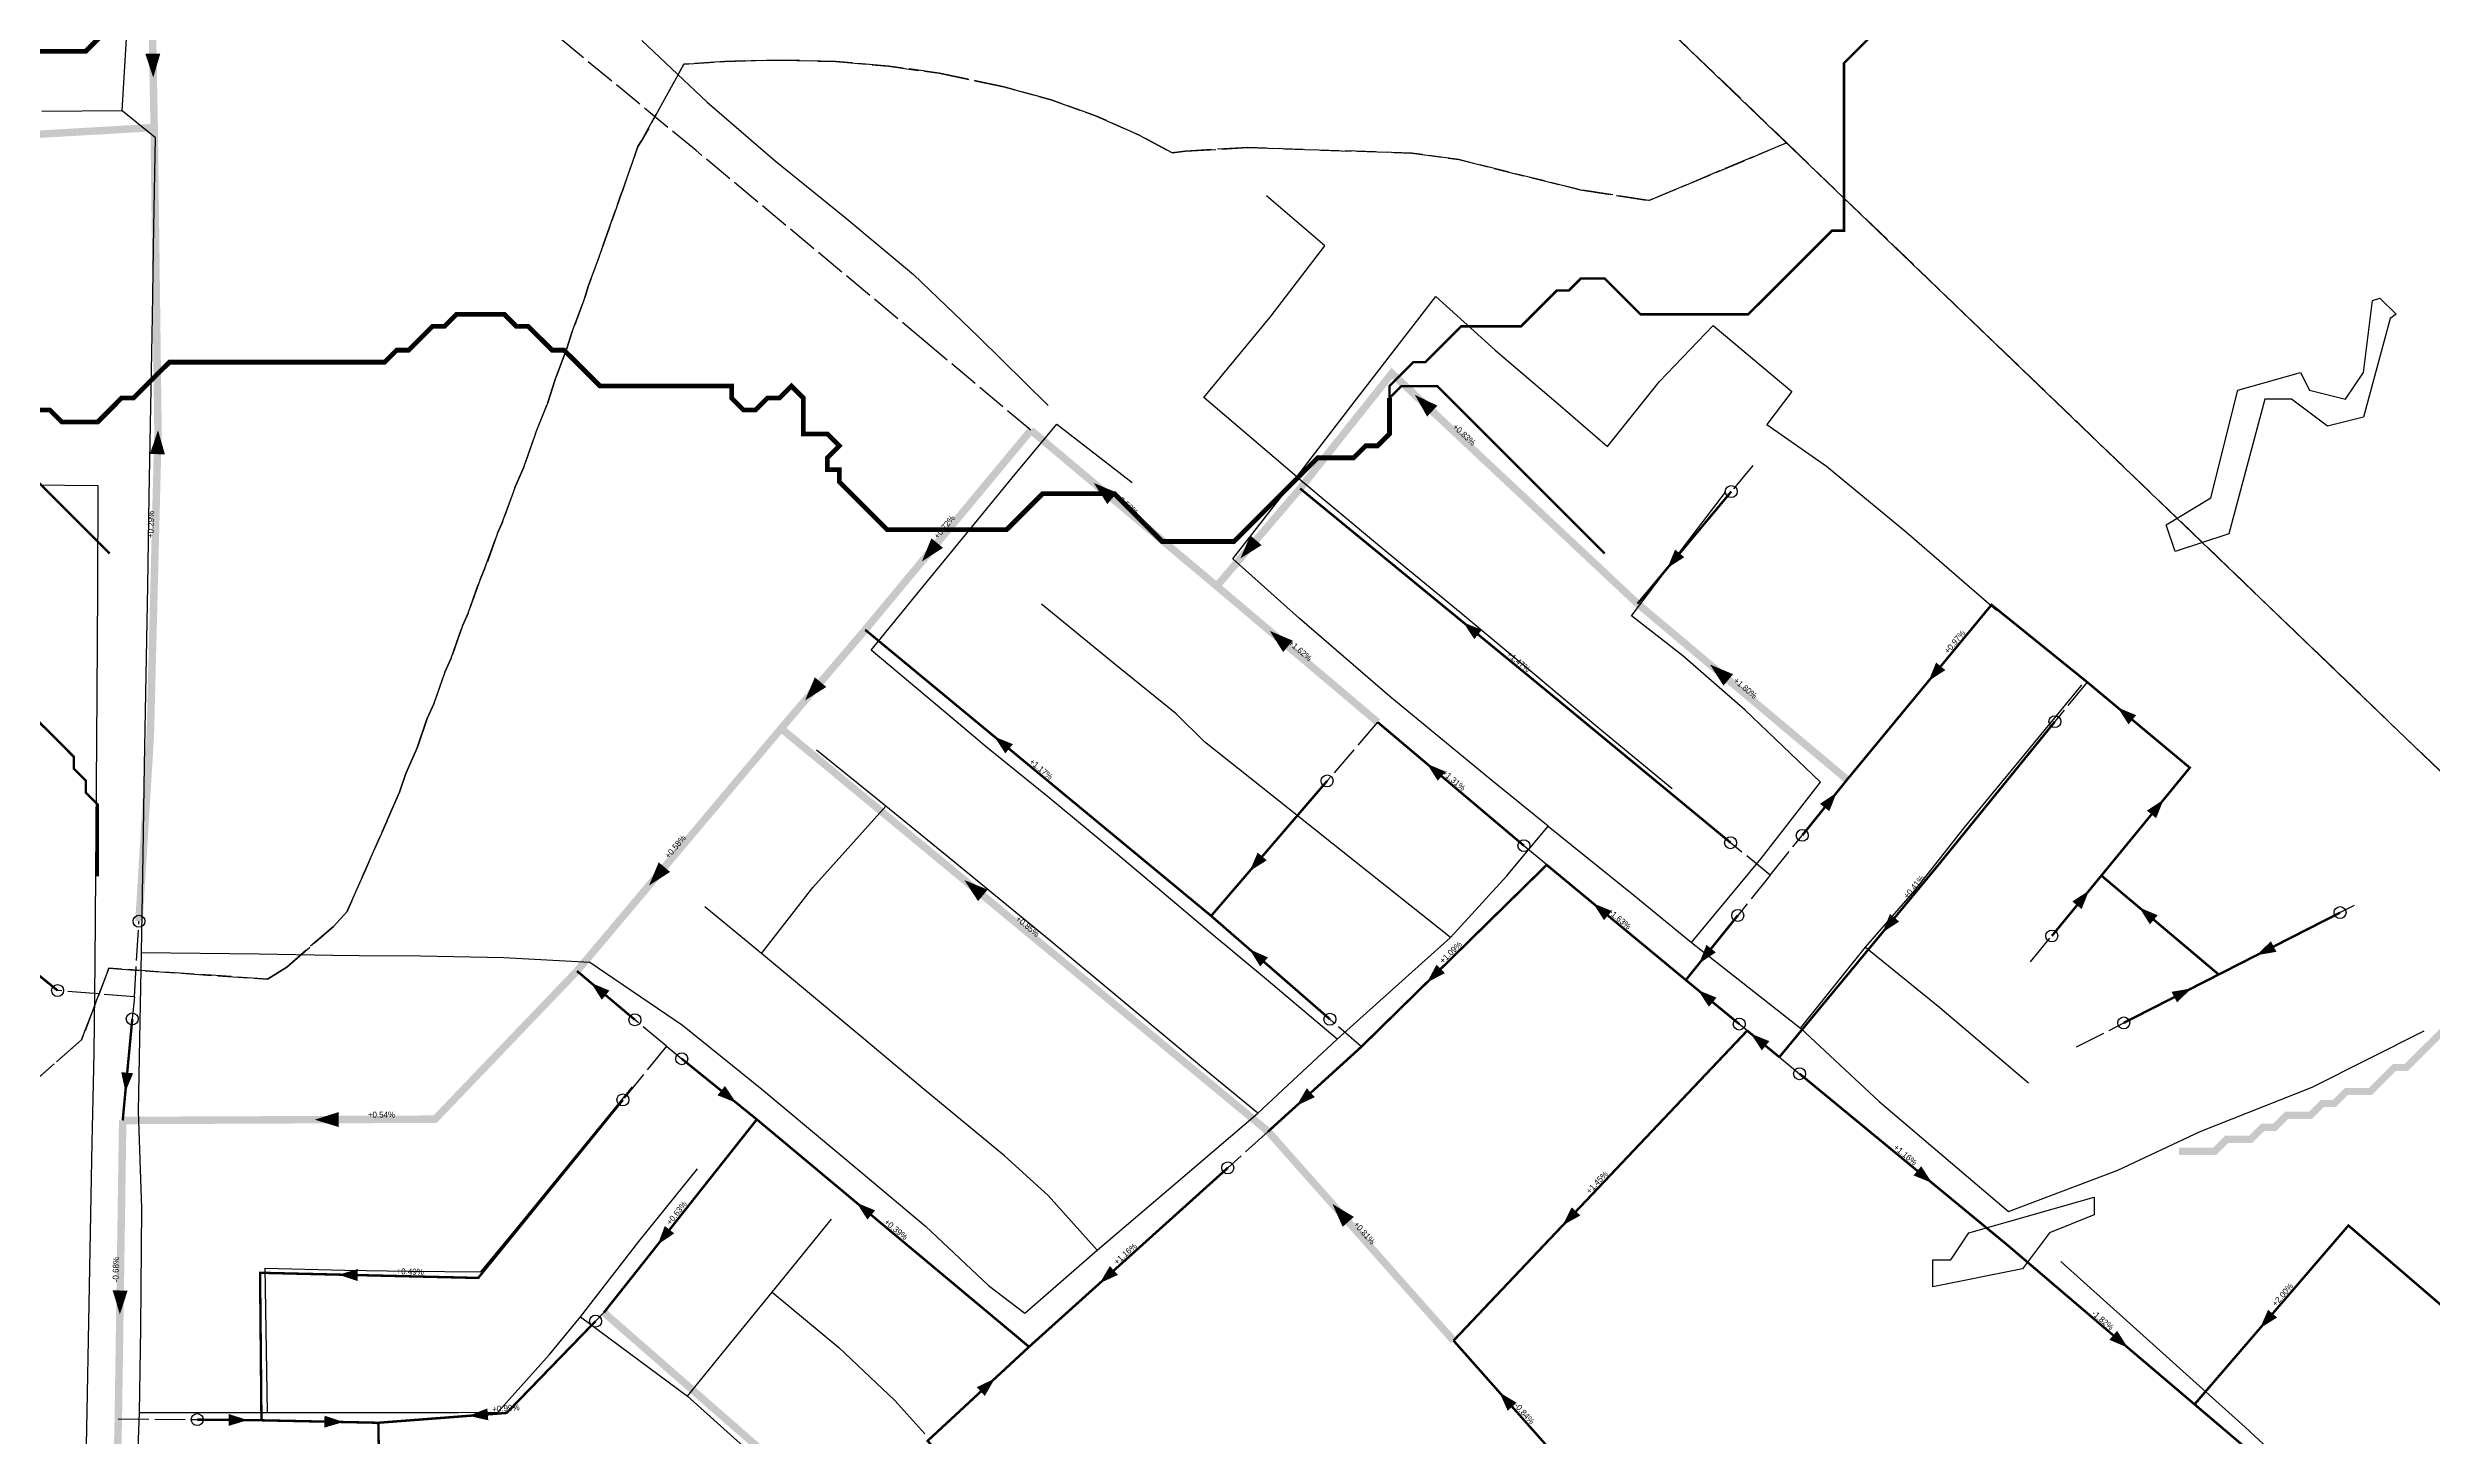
# Model space of a CAD drawing. Header units: metres. Extents: x 442821 to 452274, y 2561971 to 2571293.
# Drawn here: x 450739 to 451537, y 2569786 to 2570251 of the extents above; entities that cross this region are included whole.
import ezdxf
from ezdxf.enums import TextEntityAlignment as Align

# ---------------------------------------------------------------- set-up
doc = ezdxf.new("R2010")
doc.units = ezdxf.units.M
doc.header["$LTSCALE"] = 8
doc.linetypes.add('DASHDOT', pattern=[3.556, 2.54, -0.508, 0, -0.508])
doc.linetypes.add('DASHED', pattern=[1.524, 1.27, -0.254])
for name, color, linetype in [('A_ARROWS', 7, 'Continuous'), ('A_BRANCH', 7, 'Continuous'), ('A_BUILT_2006', 252, 'Continuous'), ('A_CATCHMENTS', 7, 'Continuous'), ('A_ENVELOPE', 3, 'Continuous'), ('A_GRADIENT', 8, 'Continuous'), ('A_HEAD_GAP', 8, 'Continuous'), ('A_HEADS', 8, 'Continuous'), ('A_LATERAL', 7, 'Continuous'), ('A_STREAMS', 5, 'Continuous'), ('A_SUBMAIN', 7, 'Continuous'), ('A_WADI', 4, 'Continuous')]:
    doc.layers.add(name, color=color, linetype=linetype)

msp = doc.modelspace()

# ---------------------------------------------------------------- linework, layer by layer
at = {"layer": 'A_ARROWS', "color": 3}
for points in [[(450774.59, 2570240.66), (450771.94, 2570248.61), (450776.94, 2570248.7)], [(450776.18, 2570122.63), (450778.48, 2570114.57), (450773.48, 2570114.7)]]:
    msp.add_solid(points, dxfattribs=at)
at = {"layer": 'A_ARROWS', "color": 2}
for points in [[(451196.53, 2570134.51), (451204.07, 2570130.86), (451200.65, 2570127.21)], [(451089.16, 2570104.98), (451096.89, 2570101.75), (451093.68, 2570097.92)], [(451031.67, 2570078.72), (451034.86, 2570086.47), (451038.71, 2570083.28)], [(451138.19, 2570079.73), (451141.49, 2570087.44), (451145.29, 2570084.19)], [(451281.02, 2570076.52), (451283.59, 2570082.71), (451286.66, 2570080.15)], [(451212.74, 2570058.33), (451218.96, 2570055.82), (451216.42, 2570052.73)], [(451147.99, 2570055.49), (451155.71, 2570052.23), (451152.48, 2570048.41)], [(450992.59, 2570032.24), (450995.87, 2570039.95), (450999.68, 2570036.71)], [(451295.25, 2570044.24), (451302.98, 2570041), (451299.76, 2570037.17)], [(451368.35, 2570038.7), (451370.89, 2570044.91), (451373.97, 2570042.36)], [(451431.61, 2570029.84), (451437.8, 2570027.27), (451435.24, 2570024.2)], [(451055.9, 2570020.11), (451062.11, 2570017.57), (451059.56, 2570014.49)], [(451200.61, 2570010.99), (451206.79, 2570008.39), (451204.21, 2570005.33)], [(451337.62, 2570001.36), (451335.17, 2569995.12), (451332.05, 2569997.62)], [(451446.98, 2569999.02), (451444.48, 2569992.8), (451441.38, 2569995.33)], [(450940.4, 2569970.29), (450943.64, 2569978.03), (450947.46, 2569974.81)], [(451141.32, 2569975.13), (451143.97, 2569981.29), (451147.01, 2569978.69)], [(451045.89, 2569972.07), (451053.65, 2569968.89), (451050.46, 2569965.04)], [(451422.06, 2569968.6), (451419.55, 2569962.38), (451416.46, 2569964.92)], [(451256.17, 2569964.31), (451262.38, 2569961.76), (451259.82, 2569958.68)], [(451352.92, 2569954.53), (451355.46, 2569960.74), (451358.54, 2569958.19)], [(451438.8, 2569962.93), (451444.98, 2569960.33), (451442.4, 2569957.27)], [(451141.28, 2569948.9), (451147.42, 2569946.21), (451144.79, 2569943.19)], [(451291.62, 2569944.16), (451294.07, 2569950.41), (451297.19, 2569947.9)], [(451478.08, 2569946.95), (451482.87, 2569951.64), (451484.69, 2569948.07)], [(450920.99, 2569937.7), (450927.17, 2569935.1), (450924.6, 2569932.04)], [(451200.62, 2569937.86), (451203.78, 2569943.78), (451206.58, 2569940.92)], [(451291.24, 2569935.28), (451297.45, 2569932.75), (451294.91, 2569929.67)], [(451456.26, 2569935.82), (451451.47, 2569931.13), (451449.65, 2569934.7)], [(451308.92, 2569920.7), (451315.13, 2569918.17), (451312.59, 2569915.09)], [(450765.26, 2569901.24), (450763.88, 2569907.8), (450767.86, 2569907.43)], [(450969.52, 2569897.59), (450963.29, 2569900.06), (450965.8, 2569903.17)], [(451157.01, 2569896.61), (451160.4, 2569902.4), (451163.09, 2569899.44)], [(450828.6, 2569891.9), (450836.59, 2569894.44), (450836.61, 2569889.44)], [(451369.55, 2569870.71), (451363.34, 2569873.24), (451365.89, 2569876.32)], [(450943.29, 2569850.07), (450945.69, 2569856.33), (450948.83, 2569853.84)], [(451009.81, 2569864.11), (451016.01, 2569861.54), (451013.44, 2569858.47)], [(451168.97, 2569863.69), (451176.14, 2569859.36), (451172.4, 2569856.05)], [(451246.03, 2569856.55), (451248.97, 2569862.57), (451251.88, 2569859.82)], [(450836.58, 2569840.04), (450843.02, 2569841.89), (450842.93, 2569837.89)], [(451091.13, 2569837.17), (451094.54, 2569842.94), (451097.22, 2569839.96)], [(450763.41, 2569826.73), (450761.02, 2569834.76), (450766.02, 2569834.69)], [(451479.25, 2569822.14), (451481.91, 2569828.29), (451484.94, 2569825.68)], [(451435.01, 2569815.59), (451428.84, 2569818.22), (451431.43, 2569821.26)], [(451056.05, 2569805.25), (451052.72, 2569799.44), (451050, 2569802.37)], [(451224.84, 2569800.62), (451230.58, 2569797.16), (451227.59, 2569794.5)], [(450806.18, 2569791.34), (450799.76, 2569789.41), (450799.8, 2569793.4)], [(450838.23, 2569790.71), (450831.79, 2569788.84), (450831.87, 2569792.84)], [(450880.1, 2569792.78), (450886.32, 2569795.27), (450886.63, 2569791.28)]]:
    msp.add_solid(points, dxfattribs=at)
at = {"layer": 'A_BRANCH', "color": 2, "const_width": 0.8}
for points in [[(451302.16, 2569984.59), (451237.18, 2570038.28), (451158.17, 2570103.13)], [(451233.02, 2569983.6), (451184.1, 2570024.94)], [(451168.12, 2569925.53), (451128.41, 2569960.1)], [(450935.67, 2569925.33), (450916.31, 2569941.65)], [(451305.06, 2569923.89), (451287.17, 2569938.64)], [(451325.2, 2569907.28), (451393.97, 2569850.57)], [(451133.98, 2569875.78), (451067.51, 2569815.88)], [(450922.52, 2569824.47), (450892.79, 2569793.76), (450849.86, 2569790.46)], [(450789.29, 2569791.51), (450810.77, 2569791.29)]]:
    msp.add_lwpolyline(points, dxfattribs=at)
at = {"layer": 'A_BRANCH', "color": 2, "linetype": 'DASHED', "const_width": 0.8}
for points in [[(451410.6, 2570025.11), (451371.75, 2569977.3), (451318.45, 2569912.84)], [(451167.2, 2570005.27), (451128.41, 2569960.1)], [(451326.12, 2569987.06), (451341.11, 2570005.7)], [(450767.57, 2569925.61), (450764.36, 2569891.63)], [(450931.65, 2569898.53), (450883.28, 2569838.93), (450810.31, 2569840.66), (450810.77, 2569791.29)]]:
    msp.add_lwpolyline(points, dxfattribs=at)
at = {"layer": 'A_BRANCH', "color": 3, "linetype": 'DASHED', "const_width": 0.8}
msp.add_lwpolyline([(450742.6, 2569935.12), (450663.68, 2569999.16)], dxfattribs=at)
at = {"layer": 'A_BUILT_2006', "color": 252}
for points in [[(450764.16, 2570229.59), (450765.99, 2570259.27)], [(450937.96, 2570253.04), (450959.81, 2570232.45)], [(450959.81, 2570232.45), (450982.56, 2570212.82)], [(450764.16, 2570229.59), (450737.32, 2570229.36)], [(450775.35, 2570220.55), (450764.16, 2570229.59)], [(450774.83, 2570190.56), (450775.35, 2570220.55)], [(450982.56, 2570212.82), (451005.9, 2570194)], [(451166.42, 2570184.35), (451146.89, 2570201.06)], [(451005.9, 2570194), (451028.9, 2570174.74)], [(450774.31, 2570160.56), (450774.83, 2570190.56)], [(451148.18, 2570160.53), (451166.42, 2570184.35)], [(451028.9, 2570174.74), (451050.55, 2570153.85)], [(451176.28, 2570132.03), (451203.58, 2570167.39), (451223.39, 2570149.49)], [(450773.79, 2570130.57), (450774.31, 2570160.56)], [(451126.02, 2570133.65), (451148.18, 2570160.53)], [(451050.55, 2570153.85), (451073.87, 2570130.93)], [(451278.42, 2570138.96), (451296.34, 2570157.7)], [(451296.34, 2570157.7), (451322.58, 2570135.63)], [(451223.39, 2570149.49), (451244.52, 2570131.44)], [(451260.96, 2570117.25), (451278.42, 2570138.96)], [(451322.58, 2570135.63), (451314.25, 2570124.59)], [(450773.27, 2570100.57), (450773.79, 2570130.57)], [(451157.02, 2570107.04), (451126.02, 2570133.65)], [(451157.02, 2570107.04), (451176.28, 2570132.03)], [(451244.52, 2570131.44), (451260.96, 2570117.25)], [(451061.88, 2570106.67), (451076.76, 2570124.68)], [(451076.76, 2570124.68), (451102.01, 2570105.17)], [(451314.25, 2570124.59), (451334.26, 2570110.62)], [(450756.19, 2570104.01), (450733.7, 2570104.21)], [(450756.07, 2570069.26), (450756.19, 2570104.01)], [(451047.3, 2570088.84), (451061.88, 2570106.67)], [(451135.67, 2570079.64), (451157.02, 2570107.04)], [(451157.02, 2570107.04), (451184.68, 2570083.96)], [(451334.26, 2570110.62), (451361.05, 2570088.37)], [(450772.75, 2570070.58), (450773.27, 2570100.57)], [(451287.83, 2570085.35), (451300.42, 2570101.94)], [(451030.93, 2570068.96), (451047.3, 2570088.84)], [(451361.05, 2570088.37), (451391.1, 2570062.41)], [(451157.91, 2570059.64), (451135.67, 2570079.64)], [(451184.68, 2570083.96), (451211.66, 2570061.71)], [(451269.02, 2570060.57), (451287.83, 2570085.35)], [(450755.87, 2570034.26), (450756.07, 2570069.26)], [(450772.23, 2570040.58), (450772.75, 2570070.58)], [(451014.67, 2570049.05), (451030.93, 2570068.96)], [(451095.69, 2570044.85), (451071.64, 2570064.48)], [(451188.23, 2570033.56), (451157.91, 2570059.64)], [(451211.66, 2570061.71), (451236.42, 2570041.16)], [(451286.16, 2570047.11), (451269.02, 2570060.57)], [(451042.49, 2570025.73), (451014.67, 2570049.05)], [(450771.71, 2570010.58), (450772.23, 2570040.58)], [(451116.7, 2570027.72), (451095.69, 2570044.85)], [(451236.42, 2570041.16), (451257.77, 2570023.32)], [(451306.98, 2570028.98), (451286.16, 2570047.11)], [(450755.57, 2570004.05), (450755.87, 2570034.26)], [(451222.31, 2570005.47), (451188.23, 2570033.56)], [(451400.24, 2570013.83), (451419.37, 2570037.11), (451419.63, 2570037.42)], [(451053.33, 2570016.6), (451042.49, 2570025.73)], [(451126.18, 2570018.33), (451116.7, 2570027.72)], [(451332.2, 2570004.83), (451306.98, 2570028.98)], [(451074.23, 2569999.59), (451053.33, 2570016.6)], [(451148.88, 2570000.28), (451126.18, 2570018.33)], [(451257.77, 2570023.32), (451282.57, 2570002.75)], [(450771.18, 2569980.59), (450771.71, 2570010.58)], [(451019.55, 2569996.86), (450996.45, 2570015.59)], [(451380.3, 2569989.56), (451400.24, 2570013.83)], [(450755.35, 2569974.06), (450755.57, 2570004.05)], [(451176.35, 2569978.42), (451148.88, 2570000.28)], [(451241.17, 2569990.09), (451222.31, 2570005.47)], [(451312.38, 2569979.33), (451332.2, 2570004.83)], [(450995.23, 2569969.62), (451019.55, 2569996.86)], [(451040.76, 2569979.53), (451019.55, 2569996.86)], [(451096.41, 2569981.2), (451074.23, 2569999.59)], [(451227.34, 2569973.56), (451241.17, 2569990.09)], [(451241.17, 2569990.09), (451269.8, 2569967.02)], [(451363.72, 2569968.62), (451380.3, 2569989.56)], [(450770.63, 2569947.86), (450771.18, 2569980.59)], [(451074.2, 2569952.14), (451040.76, 2569979.53)], [(451110.51, 2569969.34), (451096.41, 2569981.2)], [(451208.47, 2569952.86), (451176.35, 2569978.42)], [(451289.12, 2569951.17), (451312.38, 2569979.33)], [(450755.16, 2569944.26), (450755.35, 2569974.06)], [(450978.02, 2569947.53), (450995.23, 2569969.62)], [(451127.79, 2569954.82), (451110.51, 2569969.34)], [(451208.47, 2569952.86), (451227.34, 2569973.56)], [(451347.28, 2569949.66), (451363.72, 2569968.62)], [(450978.02, 2569947.53), (450959.1, 2569963.1)], [(451269.8, 2569967.02), (451289.12, 2569951.17)], [(451100.9, 2569929.89), (451074.2, 2569952.14)], [(451146.88, 2569938.76), (451127.79, 2569954.82)], [(451192.3, 2569938.34), (451208.47, 2569952.86)], [(450754.8, 2569914.26), (450755.16, 2569944.26)], [(450770.21, 2569924.73), (450770.63, 2569947.86)], [(450770.63, 2569947.86), (450809.96, 2569947.35)], [(450809.96, 2569947.35), (450834.61, 2569946.97)], [(450834.61, 2569946.97), (450843.49, 2569946.89), (450864.01, 2569946.71)], [(450864.01, 2569946.71), (450891.86, 2569946.17)], [(450891.86, 2569946.17), (450920.56, 2569944.6)], [(450920.56, 2569944.6), (450951.62, 2569923.58)], [(450990.71, 2569936.88), (450978.02, 2569947.53)], [(451289.12, 2569951.17), (451325.52, 2569922.52)], [(451325.52, 2569922.52), (451347.28, 2569949.66)], [(451347.28, 2569949.66), (451372.08, 2569929.43)], [(451011.63, 2569919.47), (450990.71, 2569936.88)], [(451170.59, 2569918.84), (451146.88, 2569938.76)], [(451170.59, 2569918.84), (451192.3, 2569938.34)], [(451125.86, 2569909.08), (451100.9, 2569929.89)], [(451372.08, 2569929.43), (451401.8, 2569904.22)], [(450769.69, 2569894.73), (450770.21, 2569924.73)], [(450951.62, 2569923.58), (450978.18, 2569902.12)], [(451325.52, 2569922.52), (451351.79, 2569898.02)], [(451496.69, 2569902.8), (451534.12, 2569921.68)], [(450754.18, 2569884.27), (450754.46, 2569899.02), (450754.8, 2569914.26)], [(451032.48, 2569901.99), (451011.63, 2569919.47)], [(451144.03, 2569894.06), (451170.59, 2569918.84)], [(451144.03, 2569894.06), (451125.86, 2569909.08)], [(450912.81, 2569875.94), (450934.91, 2569902.9)], [(450978.18, 2569902.12), (451011.36, 2569874.33)], [(451059.27, 2569879.85), (451032.48, 2569901.99)], [(451351.79, 2569898.02), (451395.15, 2569861.16)], [(451459.25, 2569887.99), (451496.69, 2569902.8)], [(450770.77, 2569862.33), (450769.69, 2569894.73)], [(451116.65, 2569870.61), (451144.03, 2569894.06)], [(450753.6, 2569854.28), (450754.18, 2569884.27)], [(451431.65, 2569875.04), (451459.25, 2569887.99)], [(450896.36, 2569855.78), (450912.81, 2569875.94)], [(450936.98, 2569851.14), (450956.63, 2569875.45)], [(451011.36, 2569874.33), (451032.83, 2569856.26)], [(451073.92, 2569866.55), (451059.27, 2569879.85)], [(451395.15, 2569861.16), (451431.65, 2569875.04)], [(451090.26, 2569848.22), (451073.92, 2569866.55)], [(451090.26, 2569848.22), (451116.65, 2569870.61)], [(450770.38, 2569822.15), (450770.77, 2569862.33)], [(450981.55, 2569834.18), (451001.38, 2569858.56)], [(451032.83, 2569856.26), (451053.94, 2569836.43)], [(450753.02, 2569824.28), (450753.6, 2569854.28)], [(450884.17, 2569841), (450896.36, 2569855.78)], [(450917.44, 2569825.87), (450936.98, 2569851.14)], [(451066.12, 2569827.13), (451090.26, 2569848.22)], [(450812.75, 2569793.87), (450812.06, 2569842.2)], [(450812.06, 2569842.2), (450838.66, 2569841.56)], [(450838.66, 2569841.56), (450860, 2569841.17)], [(450860, 2569841.17), (450884.17, 2569841)], [(451435.64, 2569823.67), (451412.55, 2569844.38)], [(450966.28, 2569815.46), (450981.55, 2569834.18)], [(450981.55, 2569834.18), (451003.93, 2569815.68)], [(451053.94, 2569836.43), (451066.12, 2569827.13)], [(450752.45, 2569794.29), (450753.02, 2569824.28)], [(450907.13, 2569813.31), (450917.44, 2569825.87)], [(450917.44, 2569825.87), (450953.24, 2569799.42)], [(450769.98, 2569793.87), (450770.38, 2569822.15)], [(451457.91, 2569803.72), (451435.64, 2569823.67)], [(450889.85, 2569794.05), (450907.13, 2569813.31)], [(450953.24, 2569799.42), (450966.28, 2569815.46)], [(451003.93, 2569815.68), (451022.62, 2569797.92)], [(451474.29, 2569788.98), (451457.91, 2569803.72)], [(450751.79, 2569760.29), (450752.45, 2569794.29)], [(450769.41, 2569778.89), (450769.98, 2569793.87)], [(450769.98, 2569793.87), (450812.75, 2569793.87)], [(450812.75, 2569793.87), (450845.43, 2569793.9)], [(450845.43, 2569793.9), (450876.55, 2569793.93)], [(450876.55, 2569793.93), (450889.85, 2569794.05)], [(450953.24, 2569799.42), (450975.33, 2569779.51)], [(451022.62, 2569797.92), (451032.6, 2569786.77)], [(451502.01, 2569763.24), (451474.29, 2569788.98)]]:
    msp.add_lwpolyline(points, dxfattribs=at)
at = {"layer": 'A_CATCHMENTS', "color": 3, "linetype": 'DASHED'}
msp.add_lwpolyline([(451254.16, 2570283.03), (451320.92, 2570218.82), (451274.77, 2570199.5), (451274.77, 2570199.5), (451251.78, 2570203.12), (451211.2, 2570213.2), (451195.58, 2570215.38), (451140.72, 2570217.22), (451119.82, 2570216.09), (451115.41, 2570215.5), (451104.55, 2570221.33), (451090.02, 2570227.77), (451074.87, 2570233.19), (451059.08, 2570237.61), (451037.42, 2570242.11), (451020.49, 2570244.53), (451002.91, 2570246.01), (450984.68, 2570246.53), (450965.81, 2570246.1), (450952.09, 2570245.12), (450937.9, 2570219.48), (450936.71, 2570217.59), (450931.4, 2570202.47), (450931.36, 2570202.34), (450925.79, 2570186.76), (450925.23, 2570184.87), (450920.19, 2570171.05), (450919.09, 2570167.41), (450914.6, 2570155.34), (450912.94, 2570149.96), (450909.02, 2570139.64), (450906.6, 2570131.92), (450902.38, 2570121.57), (450898.57, 2570110.28), (450895.66, 2570103.67), (450891.22, 2570091.46), (450889.77, 2570088.17), (450885.54, 2570076.43), (450883.89, 2570072.68), (450879.86, 2570061.41), (450878, 2570057.19), (450874.18, 2570046.38), (450872.11, 2570041.7), (450868.5, 2570031.35), (450866.22, 2570026.2), (450862.82, 2570016.33), (450859.02, 2570007.74), (450856.91, 2570001.5), (450852.89, 2569992.39), (450852.66, 2569991.7), (450846.21, 2569977.13), (450845.95, 2569976.33), (450839.52, 2569961.88), (450839.42, 2569961.55), (450834.91, 2569956.57), (450819.23, 2569942.99), (450812.76, 2569938.93), (450759.73, 2569942.57), (450750.62, 2569918.64), (450733.06, 2569903.16)], dxfattribs=at)
at = {"layer": 'A_CATCHMENTS', "color": 2, "linetype": 'DASHED'}
msp.add_lwpolyline([(450733.06, 2569903.16), (450750.62, 2569918.64), (450759.73, 2569942.57), (450812.76, 2569938.93), (450819.23, 2569942.99), (450834.91, 2569956.57), (450839.42, 2569961.55), (450839.52, 2569961.88), (450845.95, 2569976.33), (450846.21, 2569977.13), (450852.66, 2569991.7), (450852.89, 2569992.39), (450856.91, 2570001.5), (450859.02, 2570007.74), (450862.82, 2570016.33), (450866.22, 2570026.2), (450868.5, 2570031.35), (450872.11, 2570041.7), (450874.18, 2570046.38), (450878, 2570057.19), (450879.86, 2570061.41), (450883.89, 2570072.68), (450885.54, 2570076.43), (450889.77, 2570088.17), (450891.22, 2570091.46), (450895.66, 2570103.67), (450898.57, 2570110.28), (450902.38, 2570121.57), (450906.6, 2570131.92), (450909.02, 2570139.64), (450912.94, 2570149.96), (450914.6, 2570155.34), (450919.09, 2570167.41), (450920.19, 2570171.05), (450925.23, 2570184.87), (450925.79, 2570186.76), (450931.36, 2570202.34), (450931.4, 2570202.47), (450936.71, 2570217.59), (450937.9, 2570219.48), (450952.09, 2570245.12), (450965.81, 2570246.1), (450984.68, 2570246.53), (451002.91, 2570246.01), (451020.49, 2570244.53), (451037.42, 2570242.11), (451059.08, 2570237.61), (451074.87, 2570233.19), (451090.02, 2570227.77), (451104.55, 2570221.33), (451115.41, 2570215.5), (451119.82, 2570216.09), (451140.72, 2570217.22), (451195.58, 2570215.38), (451211.2, 2570213.2), (451251.78, 2570203.12), (451274.77, 2570199.5), (451320.92, 2570218.82), (451984.3, 2569580.79)], dxfattribs=at)
at = {"layer": 'A_ENVELOPE', "color": 3}
msp.add_lwpolyline([(450486.81, 2570738.79), (451379.73, 2570566.72), (451254.16, 2570283.03), (451984.3, 2569580.79), (451933.14, 2568743.69), (451207.65, 2567743.81)], dxfattribs=at)
at = {"layer": 'A_HEAD_GAP', "color": 8, "linetype": 'DASHED'}
for points in [[(451068.13, 2570122.63), (451032.93, 2570152.16), (450956.14, 2570216.22), (450878.97, 2570279.82), (450786.68, 2570278.41)], [(451309.64, 2570110.83), (451302.38, 2570102.13)], [(451421.38, 2570038.37), (451410.6, 2570025.11)], [(451184.1, 2570024.94), (451167.2, 2570005.27)], [(451315.36, 2569973.68), (451302.16, 2569984.59)], [(451315.36, 2569973.68), (451326.12, 2569987.06)], [(451240.64, 2569977.17), (451233.02, 2569983.6)], [(451315.36, 2569973.68), (451304.56, 2569960.25)], [(451510.75, 2569963.61), (451506, 2569961.19)], [(450768.27, 2569933.01), (450769.81, 2569958.29)], [(451402.49, 2569944.74), (451409.58, 2569953.38)], [(450768.27, 2569933.01), (450742.6, 2569935.12)], [(450768.27, 2569933.01), (450767.57, 2569925.61)], [(450946.2, 2569916.45), (450935.67, 2569925.33)], [(451178.69, 2569916.33), (451168.12, 2569925.53)], [(451307.71, 2569921.7), (451305.06, 2569923.89)], [(451417.88, 2569916.25), (451433.64, 2569924.29)], [(450946.2, 2569916.45), (450931.65, 2569898.53)], [(450946.2, 2569916.45), (450951.33, 2569912.3)], [(451318.45, 2569912.84), (451325.2, 2569907.28)], [(451147.48, 2569887.95), (451133.98, 2569875.78)], [(450925.31, 2569827.35), (450922.52, 2569824.47)], [(450762.9, 2569791.79), (450789.29, 2569791.51)]]:
    msp.add_lwpolyline(points, dxfattribs=at)
at = {"layer": 'A_HEADS', "color": 2}
for centre in [(451302.38, 2570102.13), (451410.6, 2570025.11), (451167.2, 2570005.27), (451233.02, 2569983.6), (451302.16, 2569984.59), (451326.12, 2569987.06), (451304.56, 2569960.25), (451506, 2569961.19), (451409.58, 2569953.38), (450767.57, 2569925.61), (450935.67, 2569925.33), (451168.12, 2569925.53), (451305.06, 2569923.89), (451433.64, 2569924.29), (450951.33, 2569912.3), (451325.2, 2569907.28), (450931.65, 2569898.53), (451133.98, 2569875.78), (450922.52, 2569824.47), (450789.29, 2569791.51)]:
    msp.add_circle(centre, 2, dxfattribs=at)
at = {"layer": 'A_HEADS', "color": 3}
for centre in [(450769.81, 2569958.29), (450742.6, 2569935.12)]:
    msp.add_circle(centre, 2, dxfattribs=at)
at = {"layer": 'A_LATERAL', "color": 2, "const_width": 0.8}
for points in [[(451302.38, 2570102.13), (451271.05, 2570064.57)], [(451421.38, 2570038.37), (451389.41, 2570064.21), (451341.11, 2570005.7)], [(451128.41, 2569960.1), (451012.7, 2570055.86)], [(451454.61, 2570010.62), (451421.38, 2570038.37)], [(451240.64, 2569977.17), (451178.69, 2569916.33)], [(451287.17, 2569938.64), (451240.64, 2569977.17)], [(451465.4, 2569940.48), (451457.4, 2569947.24), (451426.16, 2569973.59)], [(451506, 2569961.19), (451465.4, 2569940.48)], [(451307.71, 2569921.7), (451209.49, 2569817.95)], [(451318.45, 2569912.84), (451307.71, 2569921.7)], [(451178.69, 2569916.33), (451147.48, 2569887.95)], [(450976.46, 2569891.98), (450925.31, 2569827.35)], [(451520.29, 2569846.6), (451508.79, 2569856.48), (451457.32, 2569796.63)], [(451457.32, 2569796.63), (451502.07, 2569758.59)]]:
    msp.add_lwpolyline(points, dxfattribs=at)
at = {"layer": 'A_LATERAL', "color": 2, "linetype": 'DASHDOT', "const_width": 0.8}
for points in [[(451426.16, 2569973.59), (451455.73, 2570009.69), (451454.61, 2570010.62)], [(451409.58, 2569953.38), (451426.16, 2569973.59)], [(451433.64, 2569924.29), (451465.4, 2569940.48)], [(450951.33, 2569912.3), (450976.46, 2569891.98)], [(451393.97, 2569850.57), (451394.69, 2569849.98), (451425.88, 2569823.35), (451457.32, 2569796.63)], [(451576.07, 2569798.61), (451520.29, 2569846.6)], [(451254.5, 2569767.14), (451209.49, 2569817.95)], [(451035.44, 2569782.33), (451033.58, 2569784.41), (451067.51, 2569815.88)], [(450849.86, 2569790.46), (450851.53, 2569702), (450888.1, 2569656.18)]]:
    msp.add_lwpolyline(points, dxfattribs=at)
at = {"layer": 'A_LATERAL', "color": 2, "linetype": 'DASHED', "const_width": 0.8}
for points in [[(451304.56, 2569960.25), (451287.17, 2569938.64)], [(451067.51, 2569815.88), (450976.46, 2569891.98)], [(450810.77, 2569791.29), (450849.86, 2569790.46)]]:
    msp.add_lwpolyline(points, dxfattribs=at)
at = {"layer": 'A_STREAMS', "color": 5}
for points, const_width in [([(450820, 2570273.46), (450816, 2570269.46), (450812, 2570269.46), (450808, 2570269.46), (450804, 2570269.46), (450800, 2570269.46), (450796, 2570269.46), (450792, 2570265.46), (450788, 2570261.46), (450784, 2570257.46), (450780, 2570257.46), (450776, 2570257.46), (450772, 2570257.46), (450768, 2570257.46), (450763.99, 2570257.46), (450759.99, 2570257.46), (450755.99, 2570253.46), (450751.99, 2570249.46), (450747.99, 2570249.46), (450743.99, 2570249.46), (450739.99, 2570249.46), (450735.99, 2570249.46)], 1.6), ([(451348.08, 2570253.46), (451344.07, 2570249.46), (451340.07, 2570245.45), (451340.07, 2570241.45), (451340.07, 2570237.45), (451340.07, 2570233.45), (451340.07, 2570229.45), (451340.07, 2570225.45), (451340.07, 2570221.45), (451340.07, 2570217.45), (451340.07, 2570213.44), (451340.07, 2570209.44), (451340.07, 2570205.44), (451340.07, 2570201.44), (451340.07, 2570197.44), (451340.07, 2570193.44), (451340.07, 2570189.44), (451336.07, 2570189.44), (451332.07, 2570185.43), (451328.07, 2570181.43), (451324.07, 2570177.43), (451320.07, 2570173.43), (451316.07, 2570169.43), (451312.07, 2570165.43), (451308.07, 2570161.43), (451304.07, 2570161.43), (451300.07, 2570161.43), (451296.07, 2570161.43), (451292.07, 2570161.43), (451288.07, 2570161.43), (451284.07, 2570161.43), (451280.07, 2570161.43), (451276.07, 2570161.43), (451272.06, 2570161.43), (451268.06, 2570165.43), (451264.06, 2570169.43), (451260.06, 2570173.43), (451256.06, 2570173.43), (451252.06, 2570173.43), (451248.06, 2570169.43), (451244.06, 2570169.43), (451240.06, 2570165.43), (451236.06, 2570161.43), (451232.06, 2570157.42), (451228.06, 2570157.42), (451224.06, 2570157.42), (451220.06, 2570157.42), (451216.06, 2570157.42), (451212.06, 2570157.42), (451208.06, 2570153.42), (451204.06, 2570149.42), (451200.05, 2570145.42), (451196.05, 2570145.42), (451192.05, 2570141.42), (451188.05, 2570137.42), (451188.05, 2570133.42)], 0.8), ([(451188.05, 2570133.42), (451188.05, 2570129.41), (451188.05, 2570125.41), (451188.05, 2570121.41), (451184.05, 2570117.41), (451180.05, 2570117.41), (451176.05, 2570113.41), (451172.05, 2570113.41), (451168.05, 2570113.41), (451164.05, 2570113.41), (451160.05, 2570109.41), (451156.05, 2570105.41), (451152.05, 2570101.4), (451148.05, 2570097.4), (451144.05, 2570093.4), (451140.05, 2570089.4), (451136.05, 2570085.4), (451132.05, 2570085.4), (451128.04, 2570085.4), (451124.04, 2570085.4), (451120.04, 2570085.4), (451116.04, 2570085.4), (451112.04, 2570085.4), (451108.04, 2570089.4), (451104.04, 2570093.4), (451100.04, 2570097.4), (451096.04, 2570101.4), (451092.04, 2570101.4), (451088.04, 2570101.4), (451084.04, 2570101.4), (451080.04, 2570101.4), (451076.04, 2570101.4), (451072.04, 2570101.4), (451068.04, 2570097.4), (451064.04, 2570093.4), (451060.04, 2570089.4), (451056.04, 2570089.4), (451052.03, 2570089.4), (451048.03, 2570089.4), (451044.03, 2570089.4), (451040.03, 2570089.4), (451036.03, 2570089.4), (451032.03, 2570089.4), (451028.03, 2570089.4), (451024.03, 2570089.4), (451020.03, 2570089.4), (451016.03, 2570093.4), (451012.03, 2570097.4), (451008.03, 2570101.4), (451004.03, 2570105.41), (451004.03, 2570109.41), (451000.03, 2570109.41), (451000.03, 2570113.41), (451004.03, 2570117.41), (451000.03, 2570121.41), (450996.03, 2570121.41), (450992.03, 2570121.41), (450992.03, 2570125.41), (450992.03, 2570129.41), (450992.03, 2570133.42), (450988.03, 2570137.42), (450984.03, 2570133.42), (450980.02, 2570133.42), (450976.02, 2570129.41), (450972.02, 2570129.41), (450968.02, 2570133.42), (450968.02, 2570137.42), (450964.02, 2570137.42), (450960.02, 2570137.42), (450956.02, 2570137.42), (450952.02, 2570137.42), (450948.02, 2570137.42), (450944.02, 2570137.42), (450940.02, 2570137.42), (450936.02, 2570137.42), (450932.02, 2570137.42), (450928.02, 2570137.42), (450924.02, 2570137.42), (450920.02, 2570141.42), (450916.02, 2570145.42), (450912.02, 2570149.42), (450908.01, 2570149.42), (450904.01, 2570153.42), (450900.01, 2570157.42), (450896.01, 2570157.42), (450892.01, 2570161.43), (450888.01, 2570161.43), (450884.01, 2570161.43), (450880.01, 2570161.43), (450876.01, 2570161.43), (450872.01, 2570157.42), (450868.01, 2570157.42), (450864.01, 2570153.42), (450860.01, 2570149.42), (450856.01, 2570149.42), (450852.01, 2570145.42), (450848.01, 2570145.42), (450844.01, 2570145.42), (450840.01, 2570145.42), (450836, 2570145.42), (450832, 2570145.42), (450828, 2570145.42), (450824, 2570145.42), (450820, 2570145.42), (450816, 2570145.42), (450812, 2570145.42), (450808, 2570145.42), (450804, 2570145.42), (450800, 2570145.42), (450796, 2570145.42), (450792, 2570145.42), (450788, 2570145.42), (450784, 2570145.42), (450780, 2570145.42), (450776, 2570141.42), (450772, 2570137.42), (450768, 2570133.42), (450763.99, 2570133.42), (450759.99, 2570129.41), (450755.99, 2570125.41), (450751.99, 2570125.41), (450747.99, 2570125.41), (450743.99, 2570125.41), (450739.99, 2570129.41), (450735.99, 2570129.41)], 1.6), ([(451260.06, 2570081.4), (451256.06, 2570085.4), (451252.06, 2570089.4), (451248.06, 2570093.4), (451244.06, 2570097.4), (451240.06, 2570101.4), (451236.06, 2570105.41), (451232.06, 2570109.41), (451228.06, 2570113.41), (451224.06, 2570117.41), (451220.06, 2570121.41), (451216.06, 2570125.41), (451212.06, 2570129.41), (451208.06, 2570133.42), (451204.06, 2570137.42), (451200.05, 2570137.42), (451196.05, 2570137.42), (451192.05, 2570137.42), (451188.05, 2570133.42)], 0.8), ([(450759.99, 2570081.4), (450755.99, 2570085.4), (450751.99, 2570089.4), (450747.99, 2570093.4), (450743.99, 2570097.4), (450739.99, 2570101.4), (450735.99, 2570105.41), (450731.99, 2570109.41), (450727.99, 2570113.41), (450727.99, 2570117.41), (450723.99, 2570117.41), (450719.99, 2570121.41), (450715.99, 2570121.41), (450711.99, 2570121.41)], 0.8), ([(450755.99, 2569973.36), (450755.99, 2569977.36), (450755.99, 2569981.36), (450755.99, 2569985.36), (450755.99, 2569989.37), (450755.99, 2569993.37), (450755.99, 2569997.37), (450751.99, 2570001.37), (450751.99, 2570005.37), (450747.99, 2570009.37), (450747.99, 2570013.37), (450743.99, 2570017.38), (450739.99, 2570021.38), (450735.99, 2570025.38)], 0.8), ([(451540.1, 2569921.34), (451536.1, 2569917.34), (451532.1, 2569913.34), (451528.1, 2569909.34), (451524.1, 2569909.34), (451520.1, 2569905.34), (451516.1, 2569901.34), (451512.1, 2569901.34), (451508.1, 2569901.34), (451504.1, 2569897.33), (451500.1, 2569897.33), (451496.1, 2569893.33), (451492.1, 2569893.33), (451488.09, 2569893.33), (451484.09, 2569889.33), (451480.09, 2569889.33), (451476.09, 2569885.33), (451472.09, 2569885.33), (451468.09, 2569885.33), (451464.09, 2569881.33), (451460.09, 2569881.33), (451456.09, 2569881.33), (451452.09, 2569881.33)], 2.4)]:
    msp.add_lwpolyline(points, dxfattribs=dict(at, const_width=const_width))
at = {"layer": 'A_SUBMAIN', "color": 3, "linetype": 'DASHED', "const_width": 2.5}
for points in [[(450773.91, 2570278.21), (450774.89, 2570223.95)], [(450769.81, 2569958.29), (450773.6, 2570020.42), (450776.17, 2570122.17), (450774.89, 2570223.95)]]:
    msp.add_lwpolyline(points, dxfattribs=at)
at = {"layer": 'A_SUBMAIN', "color": 3, "const_width": 2.5}
msp.add_lwpolyline([(450774.89, 2570223.95), (450642.03, 2570216.23)], dxfattribs=at)
at = {"layer": 'A_SUBMAIN', "color": 2, "const_width": 2.5}
for points in [[(451271.05, 2570064.57), (451188.86, 2570141.7), (451158.17, 2570103.13)], [(451068.13, 2570122.63), (451012.7, 2570055.86)], [(451130.28, 2570070.47), (451068.13, 2570122.63)], [(451158.17, 2570103.13), (451130.28, 2570070.47)], [(451184.1, 2570024.94), (451130.28, 2570070.47)], [(451341.11, 2570005.7), (451271.05, 2570064.57)], [(450984.59, 2570022.83), (450916.31, 2569941.65)], [(451147.48, 2569887.95), (451063.86, 2569957.19), (450984.59, 2570022.83)], [(450916.31, 2569941.65), (450868.84, 2569892.07), (450764.36, 2569891.63)], [(451209.49, 2569817.95), (451147.48, 2569887.95)]]:
    msp.add_lwpolyline(points, dxfattribs=at)
at = {"layer": 'A_SUBMAIN', "color": 2, "linetype": 'DASHED', "const_width": 2.5}
for points in [[(451012.7, 2570055.86), (450984.59, 2570022.83)], [(450925.31, 2569827.35), (451003.88, 2569758.65), (450977.8, 2569736.03), (450888.1, 2569656.18)]]:
    msp.add_lwpolyline(points, dxfattribs=at)
at = {"layer": 'A_SUBMAIN', "color": 2, "linetype": 'DASHDOT', "const_width": 2.5}
for points in [[(450764.36, 2569891.63), (450762.9, 2569791.79)], [(450762.9, 2569791.79), (450760.66, 2569694.5)]]:
    msp.add_lwpolyline(points, dxfattribs=at)
at = {"layer": 'A_WADI', "color": 4}
for points in [[(451522.8, 2570160.01), (451513.8, 2570127.01), (451501.8, 2570124.01), (451489.8, 2570133.01), (451480.8, 2570133.01), (451468.8, 2570088.01), (451450.8, 2570082.01), (451447.8, 2570091.01), (451462.8, 2570100.01), (451471.8, 2570136.01), (451492.8, 2570142.01), (451495.8, 2570136.01), (451507.8, 2570133.01), (451513.8, 2570142.01), (451516.8, 2570166.01), (451519.24, 2570166.83), (451524.78, 2570161.5), (451522.8, 2570160.01)], [(451423.8, 2569860.01), (451408.8, 2569854.01), (451399.8, 2569842.01), (451369.8, 2569836.01), (451369.8, 2569845.01), (451375.8, 2569845.01), (451381.8, 2569854.01), (451423.8, 2569866.01), (451423.8, 2569860.01)]]:
    msp.add_lwpolyline(points, close=True, dxfattribs=at)

# ---------------------------------------------------------------- texts
at = {"layer": 'A_GRADIENT', "color": 2}
for s, rotation, p in [('+0.83%', 316.81652, (451211.99, 2570120)), ('+0.50%', 319.99439, (451099.2, 2570096.55)), ('+0.72%', 50.29967, (451040.41, 2570089.25)), ('+0.97%', 50.4599, (451378.35, 2570050.8)), ('+1.62%', 319.76976, (451157.19, 2570047.71)), ('+1.47%', 320.61942, (451230.25, 2570043.96)), ('+1.80%', 319.96103, (451306.08, 2570035.13)), ('+1.17%', 320.39011, (451070.55, 2570007.98)), ('+1.31%', 319.80095, (451208.56, 2570004.27)), ('+0.58%', 49.93593, (450950.45, 2569982.24)), ('+0.41%', 50.41821, (451364.73, 2569968.81)), ('+1.63%', 320.37857, (451263.91, 2569957.9)), ('+0.85%', 320.37451, (451066.03, 2569955.39)), ('+1.09%', 44.48176, (451209.66, 2569946.75)), ('+0.54%', 0.23811, (450850.92, 2569891.99)), ('+1.16%', -39.50927, (451359.59, 2569878.92)), ('+1.45%', 46.56725, (451258.6, 2569869.83)), ('+0.63%', 51.6384, (450950.89, 2569859.67)), ('+0.39%', 320.11209, (451021.99, 2569853.93)), ('+0.81%', 311.53474, (451178.48, 2569852.95)), ('+1.16%', 42.02378, (451100.75, 2569845.83)), ('-0.68%', 89.16259, (450763.63, 2569841.71)), ('+0.49%', 358.63747, (450860.48, 2569839.47)), ('+2.00%', 49.30122, (451488, 2569832.3)), ('-1.82%', -40.40592, (451425.62, 2569823.57)), ('+0.99%', 4.39147, (450892.64, 2569793.75)), ('-0.84%', 311.53474, (451231.99, 2569792.55))]:
    msp.add_text(s, height=2, rotation=rotation, dxfattribs=at).set_placement(p, align=Align.BOTTOM_CENTER)
at = {"layer": 'A_GRADIENT', "color": 3}
msp.add_text('+0.29%', height=2, rotation=88.55329, dxfattribs=at).set_placement((450775.38, 2570091.06), align=Align.BOTTOM_CENTER)

doc.saveas('drawing.dxf')
